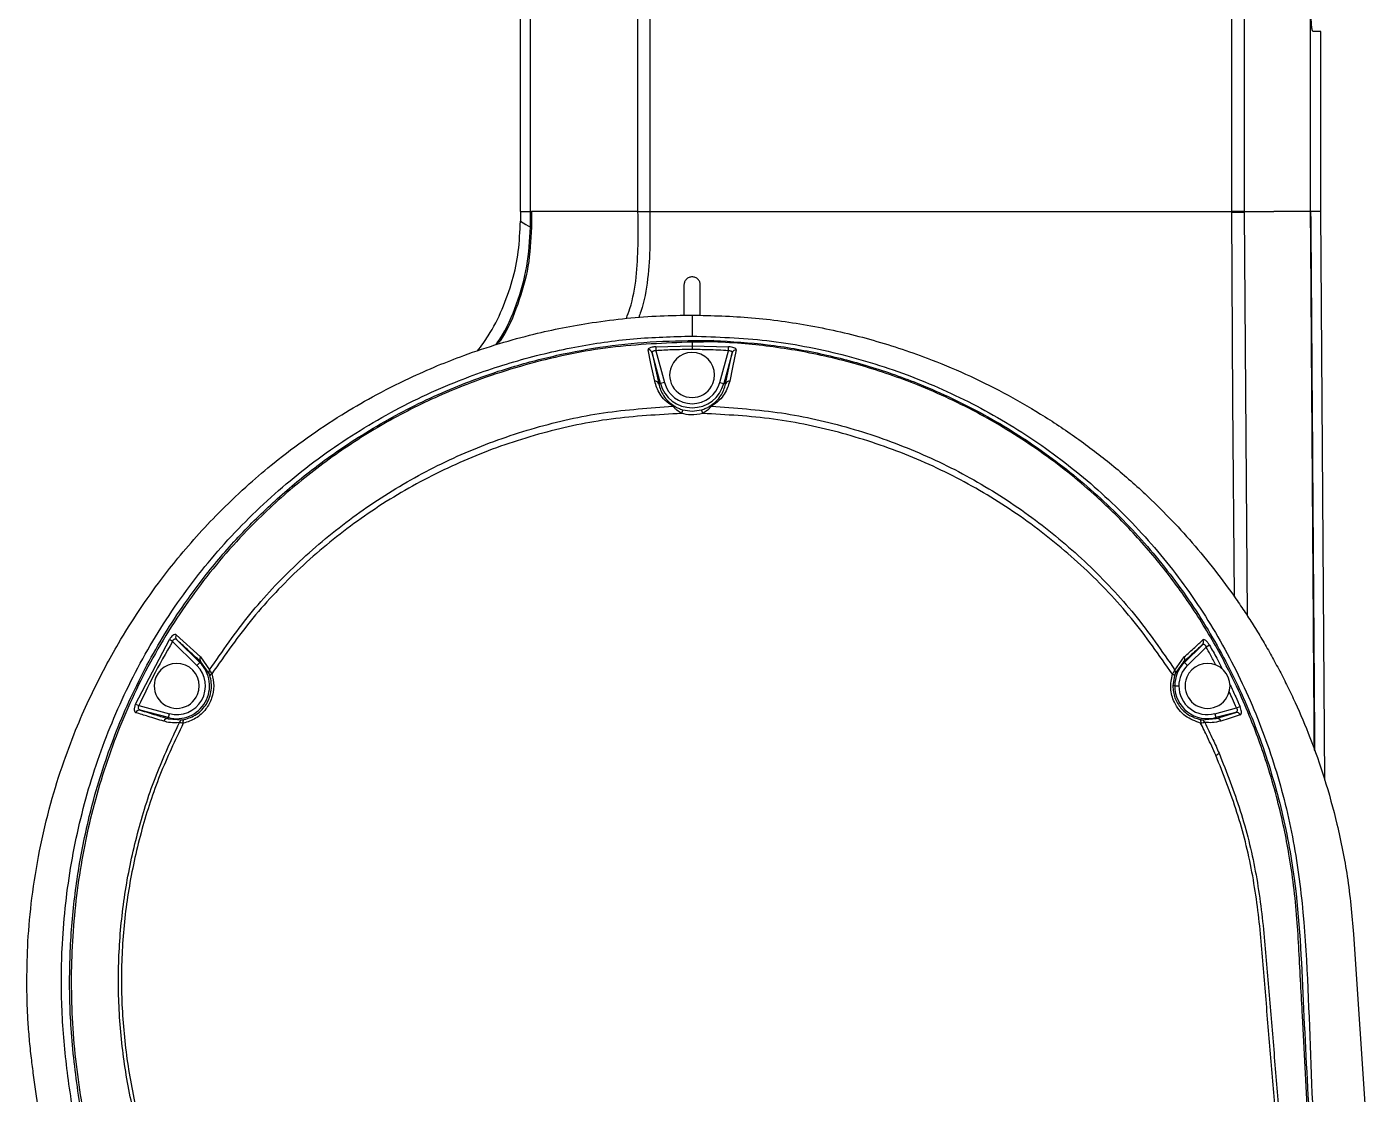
# Model space of a CAD drawing. Header units: millimetres. Extents: x -13464 to 9471, y -517 to 17126.
# Drawn here: x 6708 to 6872.1, y 838.1 to 968.6 of the extents above; entities that cross this region are included whole.
import ezdxf

# ---------------------------------------------------------------- set-up
doc = ezdxf.new("R2010")
doc.units = ezdxf.units.MM

msp = doc.modelspace()

# ---------------------------------------------------------------- linework, layer by layer
at = {"color": 7, "linetype": 'Continuous', "lineweight": 25}
for p, q in [((6768.34, 946.05), (6768.34, 1044.05)), ((6769.58, 946.05), (6769.58, 1044.05)), ((6784.15, 1044.05), (6784.15, 946.05)), ((6855.3, 946.05), (6855.3, 1044.05)), ((6856.83, 1044.05), (6856.83, 946.05)), ((6864.94, 946.04), (6864.94, 970.37)), ((6866.18, 968.05), (6865.23, 968.05)), ((6866.18, 946.05), (6866.18, 968.05)), ((6768.34, 946.05), (6769.58, 946.05)), ((6768.34, 946.05), (6768.34, 944.86)), ((6769.68, 946.05), (6769.7, 946.05)), ((6769.7, 946.05), (6769.69, 944.62)), ((6783.4, 946.05), (6784.15, 946.05)), ((6784.15, 946.05), (6855.3, 946.05)), ((6855.3, 945.9), (6855.3, 946.05)), ((6856.83, 946.05), (6855.3, 946.05)), ((6856.83, 945.91), (6857.19, 896.64)), ((6866.18, 946.05), (6864.94, 946.05)), ((6866.67, 876.51), (6866.18, 946.05)), ((6788.34, 937.05), (6788.34, 933.35)), ((6790.34, 933.33), (6790.34, 937.05)), ((6789.34, 933.37), (6789.34, 930.81)), ((6785.47, 925.01), (6784.46, 928.77)), ((6784.89, 929.5), (6789.34, 929.63)), ((6784.89, 929.5), (6784.91, 929.02)), ((6784.91, 929.02), (6785.96, 925.14)), ((6789.34, 930.07), (6789.34, 929.63)), ((6789.34, 929.63), (6793.8, 929.5)), ((6791.99, 930.28), (6791.99, 930.1)), ((6791.99, 930.1), (6791.99, 930.1)), ((6792.73, 925.14), (6793.77, 929.02)), ((6794.22, 928.77), (6793.22, 925.01)), ((6793.77, 929.02), (6793.8, 929.5)), ((6785.27, 924.95), (6785.47, 925.01)), ((6785.96, 925.14), (6785.47, 925.01)), ((6792.73, 925.14), (6793.22, 925.01)), ((6793.42, 924.95), (6793.22, 925.01)), ((6726.29, 894.3), (6729.23, 891.58)), ((6721.31, 885.82), (6725.44, 893.73)), ((6725.84, 893.49), (6725.44, 893.73)), ((6728.81, 890.54), (6725.84, 893.49)), ((6726.33, 893.71), (6729.17, 890.89)), ((6849.52, 890.89), (6851.73, 893.08)), ((6852.16, 892.8), (6849.88, 890.54)), ((6852.57, 893.04), (6852.16, 892.8)), ((6729.28, 891), (6729.17, 890.89)), ((6729.23, 891.58), (6730.34, 889.99)), ((6730.28, 889.6), (6729.28, 891)), ((6848.35, 889.98), (6849.48, 891.58)), ((6849.42, 890.99), (6848.4, 889.58)), ((6849.42, 890.99), (6849.52, 890.89)), ((6728.81, 890.54), (6729.17, 890.89)), ((6848.3, 889.3), (6848.11, 888.05)), ((6849.52, 890.89), (6849.88, 890.54)), ((6848.34, 888.05), (6848.11, 888.05)), ((6848.34, 888.05), (6848.84, 888.05)), ((6721.31, 885.82), (6721.72, 885.63)), ((6721.72, 885.63), (6725.45, 884.65)), ((6725.32, 884.17), (6721.89, 885.07)), ((6725.32, 884.17), (6725.45, 884.65)), ((6853.24, 884.65), (6855.88, 885.35)), ((6853.24, 884.65), (6853.37, 884.17)), ((6855.78, 884.8), (6853.37, 884.17)), ((6855.88, 885.35), (6856.31, 885.53)), ((6725.29, 884.04), (6725.32, 884.17)), ((6725.29, 884.04), (6727.01, 883.89)), ((6851.65, 883.9), (6853.39, 884.06)), ((6853.39, 884.06), (6853.37, 884.17)), ((6870.19, 857.7), (6872.1, 828.96)), ((6722.39, 744.06), (6708.81, 840.73))]:
    msp.add_line(p, q, dxfattribs=at)
at = {"color": 7, "linetype": 'Continuous', "lineweight": 25, "flags": 128}
for points in [[(6855.62, 898.93), (6855.45, 922.89), (6855.3, 945.9)], [(6856.83, 946.05), (6856.83, 945.97), (6856.83, 945.91)], [(6768.34, 944.86), (6769.03, 944.44), (6769.57, 944.11)], [(6784.76, 925.3), (6784.3, 927.44), (6783.95, 929.12)], [(6784.46, 928.77), (6784.92, 926.63), (6785.27, 924.95)], [(6789.34, 929.63), (6789.34, 929.6), (6789.34, 929.56), (6789.34, 929.51), (6789.34, 929.45), (6789.34, 929.38), (6789.34, 929.31), (6789.34, 929.23), (6789.34, 929.16)], [(6793.42, 924.95), (6793.87, 927.09), (6794.22, 928.77)], [(6794.74, 929.12), (6794.29, 926.98), (6793.93, 925.3)], [(6853.39, 884.06), (6854.73, 884.48), (6855.78, 884.8)], [(6856.34, 884.5), (6855, 884.08), (6853.95, 883.75)], [(6727.14, 883.48), (6727.13, 883.56), (6727.13, 883.64), (6727.14, 883.72), (6727.15, 883.78), (6727.17, 883.84), (6727.2, 883.89), (6727.23, 883.92), (6727.26, 883.93)], [(6851.38, 883.95), (6851.41, 883.93), (6851.44, 883.9), (6851.47, 883.85), (6851.49, 883.79), (6851.5, 883.73), (6851.51, 883.65), (6851.51, 883.57), (6851.5, 883.49)]]:
    msp.add_lwpolyline(points, dxfattribs=at)
at = {"color": 7, "linetype": 'Continuous', "lineweight": 25}
for centre, radius, start, end in [((6769.69, 944.91), 0.291, 244.7798, 270.2172), ((6769.69, 944.45), 0.359, 250.2206, 270.3742), ((6784, 928.64), 0.486, 16.4975, 96.0697), ((6789.34, 926.05), 2.75, 337.4773, 157.4773), ((6794.69, 928.63), 0.486, 83.8504, 163.502), ((6789.34, 926.05), 2.75, 157.4773, 337.4773), ((6784.8, 924.82), 0.486, 16.4887, 95.7695), ((6789.34, 926.05), 4.01, 195, 345), ((6789.34, 926.05), 3.51, 195, 345), ((6793.89, 924.82), 0.486, 84.1974, 163.5117), ((6787.08, 921.83), 0.391, 62.6999, 101.2173), ((6791.61, 921.83), 0.391, 78.7897, 117.3045), ((6794.25, 919.78), 6.39, 161.5581, 165.8501), ((6784.44, 919.78), 6.38, 14.1527, 18.4456), ((6726.68, 894.03), 0.473, 144.7311, 222.8079), ((6851.38, 893.41), 0.479, 316.5966, 33.3045), ((6729.62, 891.32), 0.47, 146.6122, 222.7772), ((6849.08, 891.32), 0.478, 316.5869, 32.4206), ((6726.34, 888.05), 2.75, 337.4773, 157.4773), ((6726.34, 888.05), 4.01, 255.2551, 45.2551), ((6726.34, 888.05), 3.51, 255.2551, 45.2551), ((6730.68, 889.74), 0.421, 142.8957, 199.4779), ((6730.71, 889.14), 0.386, 101.908, 150.0746), ((6847.97, 889.1), 0.389, 30.8638, 78.5311), ((6852.34, 888.05), 4.01, 134.7449, 180), ((6847.99, 889.73), 0.441, 340.1801, 35.1302), ((6852.34, 888.05), 3.51, 134.7449, 180), ((6852.34, 888.05), 2.75, 337.4773, 157.4773), ((6726.34, 888.05), 2.75, 157.4773, 337.4773), ((6852.34, 888.05), 4.01, 180, 284.7449), ((6852.34, 888.05), 3.51, 180, 284.7449), ((6852.34, 888.05), 2.75, 157.4773, 337.4773), ((6721.8, 884.61), 0.475, 78.2682, 160.2032), ((6855.88, 884.33), 0.483, 20.2225, 102.6066), ((6725.2, 883.58), 0.475, 78.3915, 161.2486), ((6727.1, 883.46), 0.441, 101.4966, 166.0103), ((6851.56, 883.45), 0.456, 17.2778, 78.8986), ((6853.5, 883.59), 0.483, 20.1723, 102.6042), ((6852.55, 881.21), 1.84, 295.9262, 310.8173)]:
    msp.add_arc(centre, radius, start, end, dxfattribs=at)
for points, knots in [([(6782.72, 946.05), (6782.72, 946.09), (6782.72, 946.44), (6782.72, 947.63), (6782.72, 951.89), (6782.72, 967.87), (6782.72, 999.35), (6782.73, 1027.71), (6782.74, 1044.05)], [0, 0, 0, 0, 0.001312, 0.010789, 0.036352, 0.131803, 0.5, 1, 1, 1, 1]), ([(6865.23, 968.05), (6865.2, 968.08), (6865.15, 968.16), (6865.05, 968.82), (6864.98, 969.78), (6864.94, 970.37)], [0, 0, 0, 0, 0.279086, 0.560741, 1, 1, 1, 1]), ([(6769.57, 944.65), (6769.57, 944.91), (6769.57, 945.38), (6769.57, 945.84), (6769.57, 946.05)], [0, 0, 0, 0, 0.56, 1, 1, 1, 1]), ([(6769.58, 946.05), (6769.6, 946.05), (6769.63, 946.05), (6769.67, 946.05), (6769.68, 946.05)], [0, 0, 0, 0, 0.5600767, 1, 1, 1, 1]), ([(6782.72, 946.05), (6781.51, 946.05), (6779.08, 946.05), (6775.84, 946.05), (6772.64, 946.05), (6770.68, 946.05), (6769.7, 946.05)], [0, 0, 0, 0, 0.249779, 0.499761, 0.749919, 1, 1, 1, 1]), ([(6781.3, 932.97), (6781.45, 933.37), (6782.05, 934.99), (6782.59, 938.01), (6782.76, 941.99), (6782.73, 944.67), (6782.72, 946.05)], [0, 0, 0, 0, 0.096794, 0.391337, 0.68879, 1, 1, 1, 1]), ([(6782.72, 946.05), (6782.82, 946.05), (6783.02, 946.05), (6783.28, 946.05), (6783.4, 946.05)], [0, 0, 0, 0, 0.495038, 1, 1, 1, 1]), ([(6784.15, 946.05), (6784.17, 944.67), (6784.23, 941.92), (6783.97, 937.81), (6783.45, 934.84), (6782.9, 933.32), (6782.81, 933.08)], [0, 0, 0, 0, 0.3152021, 0.6300187, 0.9419364, 1, 1, 1, 1]), ([(6856.83, 945.91), (6856.73, 945.91), (6856.53, 945.91), (6856.15, 945.9), (6855.73, 945.9), (6855.44, 945.9), (6855.3, 945.9)], [0, 0, 0, 0, 0.246972, 0.499987, 0.753009, 1, 1, 1, 1]), ([(6857.04, 946.05), (6857, 946.02), (6856.93, 945.99), (6856.86, 945.93), (6856.83, 945.91)], [0, 0, 0, 0, 0.555852, 1, 1, 1, 1]), ([(6857.04, 946.05), (6857.18, 946.05), (6857.44, 946.05), (6857.69, 946.05), (6857.81, 946.05)], [0, 0, 0, 0, 0.500561, 1, 1, 1, 1]), ([(6857.81, 946.05), (6858.06, 946.05), (6858.54, 946.05), (6858.98, 946.05), (6859.19, 946.05)], [0, 0, 0, 0, 0.499928, 1, 1, 1, 1]), ([(6859.19, 946.05), (6859.41, 946.05), (6859.84, 946.05), (6860.24, 946.05), (6860.44, 946.05)], [0, 0, 0, 0, 0.499538, 1, 1, 1, 1]), ([(6864.94, 946.04), (6864.69, 946.04), (6864.19, 946.04), (6862.76, 946.04), (6861.36, 946.04), (6860.44, 946.05)], [0, 0, 0, 0, 0.249931, 0.499948, 1, 1, 1, 1]), ([(6865.4, 880.17), (6865.4, 880.35), (6865.39, 882.15), (6865.36, 885.8), (6865.33, 889.78), (6865.31, 892.67), (6865.3, 894.26), (6865.29, 895.9), (6865.28, 897.57), (6865.27, 899.29), (6865.24, 903.04), (6865.2, 908.63), (6865.15, 915.85), (6865.1, 922.52), (6865.06, 928.3), (6865.03, 932.75), (6865.01, 936.02), (6864.99, 938.44), (6864.98, 940.54), (6864.96, 942.29), (6864.95, 943.74), (6864.94, 944.87), (6864.94, 945.55), (6864.94, 945.9), (6864.94, 946.01), (6864.94, 946.04)], [0, 0, 0, 0, 0.007962, 0.08222, 0.16598, 0.189487, 0.213646, 0.238457, 0.26392, 0.290034, 0.316801, 0.434676, 0.54427, 0.645582, 0.738616, 0.807384, 0.848292, 0.887577, 0.917851, 0.9439, 0.967078, 0.984155, 0.995124, 0.998322, 1, 1, 1, 1]), ([(6864.94, 946.04), (6864.95, 945.52), (6864.96, 944.19), (6864.98, 941.78), (6865.01, 938.55), (6865.03, 935.31), (6865.06, 931.3), (6865.09, 926.66), (6865.15, 919.14), (6865.19, 913.1), (6865.22, 908.68), (6865.23, 907.59), (6865.24, 906.5), (6865.25, 905.41), (6865.25, 904.32), (6865.26, 903.23), (6865.27, 902.14), (6865.3, 898.1), (6865.35, 891.53), (6865.4, 884.55), (6865.42, 880.87), (6865.43, 880.1)], [0, 0, 0, 0, 0.024076, 0.060666, 0.109838, 0.17115, 0.207931, 0.292018, 0.382166, 0.55027, 0.566783, 0.583298, 0.599813, 0.616328, 0.632845, 0.649362, 0.665879, 0.682397, 0.832966, 0.964878, 1, 1, 1, 1]), ([(6763.12, 928.99), (6763.56, 929.6), (6764.74, 931.19), (6766.18, 934.08), (6767.42, 937.53), (6768.2, 941.16), (6768.29, 943.61), (6768.34, 944.86)], [0, 0, 0, 0, 0.133016, 0.348886, 0.56685, 0.779726, 1, 1, 1, 1]), ([(6765.33, 929.73), (6765.5, 929.97), (6766.61, 931.48), (6767.96, 934.73), (6769.32, 939.33), (6769.48, 942.52), (6769.57, 944.11)], [0, 0, 0, 0, 0.056951, 0.370747, 0.685627, 1, 1, 1, 1]), ([(6769.69, 944.09), (6769.61, 942.49), (6769.46, 939.29), (6768.1, 934.67), (6766.77, 931.47), (6765.7, 929.99), (6765.56, 929.81)], [0, 0, 0, 0, 0.3177769, 0.6365567, 0.9548439, 1, 1, 1, 1]), ([(6769.57, 944.11), (6769.57, 944.21), (6769.57, 944.39), (6769.57, 944.57), (6769.57, 944.65)], [0, 0, 0, 0, 0.559998, 1, 1, 1, 1]), ([(6769.69, 944.62), (6769.69, 944.52), (6769.69, 944.35), (6769.69, 944.17), (6769.69, 944.09)], [0, 0, 0, 0, 0.560004, 1, 1, 1, 1]), ([(6708.02, 852.05), (6708.05, 853.63), (6708.1, 856.99), (6708.61, 862.29), (6709.51, 867.94), (6710.83, 873.51), (6712.42, 878.59), (6714.08, 882.96), (6715.79, 886.82), (6717.48, 890.17), (6719.44, 893.67), (6721.69, 897.26), (6724.15, 900.72), (6726.62, 903.85), (6729.06, 906.69), (6731.96, 909.73), (6735.02, 912.62), (6738.51, 915.58), (6742.26, 918.42), (6746.28, 921.09), (6750.44, 923.52), (6754.37, 925.51), (6758.12, 927.17), (6761.78, 928.6), (6765.7, 929.9), (6769.74, 931.01), (6773.52, 931.84), (6777.31, 932.51), (6781.29, 933.01), (6785.38, 933.32), (6788.05, 933.35), (6789.34, 933.37)], [0, 0, 0, 0, 0.037265, 0.078916, 0.124953, 0.171505, 0.213163, 0.249926, 0.281142, 0.312359, 0.338009, 0.375244, 0.412024, 0.437632, 0.468777, 0.499921, 0.536292, 0.567622, 0.607191, 0.646759, 0.680803, 0.720458, 0.75007, 0.776985, 0.812916, 0.847007, 0.875172, 0.903867, 0.937333, 0.969478, 1, 1, 1, 1]), ([(6789.34, 933.37), (6791.77, 933.31), (6796.64, 933.18), (6803.9, 932.16), (6811.08, 930.52), (6817.38, 928.45), (6822.81, 926.2), (6827.44, 923.92), (6831.98, 921.31), (6836.4, 918.38), (6840.67, 915.12), (6845.47, 910.93), (6850.67, 905.53), (6854.57, 900.53), (6856.96, 897.01), (6858.06, 895.29), (6859.14, 893.53), (6860.17, 891.71), (6861.17, 889.86), (6862.14, 887.96), (6863.41, 885.27), (6864.97, 881.57), (6866.72, 876.61), (6868.28, 870.95), (6869.56, 864.57), (6869.98, 860.06), (6870.19, 857.7)], [0, 0, 0, 0, 0.0595385, 0.1194192, 0.1796456, 0.2402212, 0.281885, 0.3241421, 0.3669933, 0.4104392, 0.4544806, 0.4991179, 0.5669839, 0.6385498, 0.6551319, 0.6719005, 0.6888557, 0.7059975, 0.7233256, 0.7408402, 0.7585412, 0.7966536, 0.8398601, 0.8881565, 0.9415382, 1, 1, 1, 1]), ([(6730.06, 738.75), (6729.96, 741.22), (6729.77, 746.16), (6728.59, 753.39), (6727.28, 760.73), (6726.02, 768.12), (6724.27, 778.58), (6722.85, 787.3), (6721.74, 794.37), (6721.31, 797.12), (6720.87, 799.96), (6720.47, 802.56), (6720.13, 804.8), (6719.77, 806.89), (6719.34, 809.14), (6718.86, 811.44), (6718.33, 813.72), (6717.76, 815.99), (6717.22, 818.27), (6716.39, 821.88), (6715.32, 826.85), (6714.06, 833.6), (6712.89, 840.77), (6712.2, 848.37), (6712.23, 856.73), (6713.18, 865.81), (6715.37, 875.47), (6718.73, 884.8), (6723.23, 893.61), (6728.84, 901.79), (6735.47, 909.15), (6742.99, 915.6), (6751.3, 921.04), (6759.57, 925.02), (6767.53, 927.79), (6774.85, 929.54), (6782.14, 930.61), (6786.95, 930.74), (6789.34, 930.81)], [0, 0, 0, 0, 0.031211, 0.062511, 0.092378, 0.125381, 0.157311, 0.226341, 0.237037, 0.247692, 0.261557, 0.273352, 0.280911, 0.2902, 0.30009, 0.309881, 0.319898, 0.329603, 0.3395, 0.34943, 0.376516, 0.403688, 0.436118, 0.468373, 0.499903, 0.541687, 0.583434, 0.624773, 0.666569, 0.708173, 0.749659, 0.791361, 0.833084, 0.874778, 0.907003, 0.939315, 0.969728, 1, 1, 1, 1]), ([(6789.34, 930.81), (6792.39, 930.7), (6798.56, 930.48), (6807.76, 928.7), (6816.72, 925.85), (6825.23, 921.88), (6833.14, 916.91), (6840.35, 910.97), (6846.75, 904.19), (6852.25, 896.64), (6856.75, 888.46), (6860.22, 879.79), (6862.67, 870.78), (6864.46, 858.45), (6864.82, 842.89), (6865.81, 824.29), (6866.53, 805.93), (6867.19, 787.58), (6867.76, 768.96), (6868.08, 756.29), (6868.24, 749.83)], [0, 0, 0, 0, 0.0408848, 0.0826816, 0.1252499, 0.1667503, 0.208404, 0.2501737, 0.2916965, 0.333263, 0.375114, 0.4166323, 0.4583049, 0.5001477, 0.5833843, 0.6669249, 0.7500584, 0.8299835, 0.9132968, 1, 1, 1, 1]), ([(6732.32, 739.46), (6732.23, 741.07), (6731.95, 745.91), (6730.54, 753.89), (6728.03, 766.56), (6725.28, 782.47), (6722.82, 798.41), (6720.5, 811.12), (6717.9, 820.45), (6715.8, 829.41), (6714.26, 837.99), (6713.34, 845.82), (6713.16, 853.34), (6713.58, 860.43), (6714.56, 867.4), (6716.24, 874.81), (6718.84, 882.62), (6722.55, 890.64), (6726.74, 897.51), (6731.14, 903.27), (6735.43, 907.99), (6740.07, 912.29), (6745.57, 916.59), (6752.09, 920.73), (6759.67, 924.43), (6766.88, 927.01), (6773.54, 928.69), (6779.59, 929.74), (6785.75, 930.25), (6789.91, 930.27), (6791.99, 930.29)], [0, 0, 0, 0, 0.020301, 0.060961, 0.101666, 0.182834, 0.264002, 0.304616, 0.345211, 0.385788, 0.420347, 0.45488, 0.484869, 0.51486, 0.5441, 0.573338, 0.610308, 0.647393, 0.68435, 0.711343, 0.738335, 0.764568, 0.790801, 0.826076, 0.861464, 0.896743, 0.922238, 0.947734, 0.973857, 1, 1, 1, 1]), ([(6789.34, 930.07), (6786.01, 929.94), (6779.34, 929.68), (6769.49, 927.63), (6760.79, 924.69), (6753.24, 921.1), (6746.82, 917.2), (6740.81, 912.68), (6734.66, 907.02), (6728.68, 900.03), (6723.24, 891.6), (6718.95, 882.52), (6715.87, 872.96), (6713.98, 863.1), (6713.26, 853.07), (6713.71, 843.02), (6715.31, 833.07), (6717.32, 823.19), (6720.04, 813.46), (6722.19, 803.58), (6724.78, 785.72), (6727.81, 769.09), (6730.64, 753.59), (6731.89, 747.03), (6732.6, 740.36), (6732.42, 735.9), (6732.33, 733.67)], [0, 0, 0, 0, 0.041494, 0.082832, 0.124511, 0.155509, 0.186529, 0.217764, 0.248929, 0.290219, 0.331852, 0.37326, 0.41473, 0.456411, 0.497813, 0.539489, 0.581225, 0.622974, 0.664831, 0.706735, 0.748604, 0.889255, 0.916889, 0.944541, 0.972297, 1, 1, 1, 1]), ([(6784.89, 929.5), (6784.74, 929.48), (6784.44, 929.45), (6784.13, 929.34), (6783.96, 929.23), (6783.95, 929.15), (6783.95, 929.12)], [0, 0, 0, 0, 0.280105, 0.559166, 0.779453, 1, 1, 1, 1]), ([(6784.46, 928.77), (6784.46, 928.81), (6784.46, 928.87), (6784.51, 928.94), (6784.56, 928.98), (6784.63, 929.01), (6784.72, 929.03), (6784.81, 929.03), (6784.88, 929.03), (6784.91, 929.02)], [0, 0, 0, 0, 0.263906, 0.393078, 0.513071, 0.633958, 0.753405, 0.873158, 1, 1, 1, 1]), ([(6789.34, 929.16), (6788.52, 929.15), (6787.04, 929.14), (6785.56, 929.06), (6784.91, 929.02)], [0, 0, 0, 0, 0.559987, 1, 1, 1, 1]), ([(6791.99, 930.1), (6791.57, 930.09), (6790.7, 930.08), (6789.81, 930.07), (6789.34, 930.07)], [0, 0, 0, 0, 0.469725, 1, 1, 1, 1]), ([(6793.77, 929.02), (6792.95, 929.06), (6791.47, 929.14), (6790, 929.15), (6789.34, 929.16)], [0, 0, 0, 0, 0.559986, 1, 1, 1, 1]), ([(6791.99, 930.28), (6794.18, 930.14), (6798.55, 929.87), (6805.05, 928.74), (6811.43, 927.07), (6818.33, 924.58), (6825.6, 921.07), (6833.01, 916.32), (6839.78, 910.72), (6845.84, 904.36), (6851.09, 897.3), (6855.45, 889.67), (6858.91, 881.6), (6861.45, 873.18), (6863.48, 862.48), (6864, 849.38), (6864.82, 834.39), (6865.49, 819.38), (6866.09, 804.5), (6866.6, 789.51), (6867.04, 774.5), (6867.27, 764.49), (6867.38, 759.48)], [0, 0, 0, 0, 0.031265, 0.062445, 0.09377, 0.125244, 0.166817, 0.208551, 0.250402, 0.291874, 0.333513, 0.375399, 0.416917, 0.458494, 0.500478, 0.571825, 0.644945, 0.714657, 0.785918, 0.857248, 0.928557, 1, 1, 1, 1]), ([(6867.08, 764.75), (6866.97, 769.48), (6866.74, 779.05), (6866.3, 793.37), (6865.78, 807.81), (6865.29, 819.52), (6864.89, 828.65), (6864.58, 835.05), (6864.28, 841.43), (6864, 846.92), (6863.73, 851.68), (6863.51, 855.64), (6863.3, 859.65), (6862.9, 863.57), (6862.36, 867.25), (6861.69, 870.73), (6860.88, 874.19), (6859.9, 877.66), (6858.8, 880.97), (6857.57, 884.2), (6856.05, 887.71), (6853.83, 892.18), (6850.9, 897.1), (6847.17, 902.3), (6843.08, 907.06), (6838.02, 912.01), (6831.92, 916.87), (6824.68, 921.36), (6818.41, 924.3), (6813.49, 926.13), (6810.02, 927.23), (6806.46, 928.17), (6802.87, 928.93), (6799.31, 929.49), (6795.7, 929.9), (6793.27, 930.03), (6791.99, 930.1)], [0, 0, 0, 0, 0.069316, 0.140087, 0.209826, 0.280829, 0.311578, 0.343758, 0.374494, 0.40517, 0.424191, 0.444297, 0.463219, 0.483037, 0.501941, 0.517652, 0.534978, 0.553894, 0.570487, 0.585908, 0.604526, 0.626424, 0.658949, 0.688298, 0.719957, 0.750723, 0.791812, 0.83388, 0.875225, 0.89294, 0.910694, 0.928455, 0.946788, 0.964423, 0.981179, 1, 1, 1, 1]), ([(6793.77, 929.02), (6793.81, 929.02), (6793.88, 929.03), (6793.97, 929.02), (6794.06, 929), (6794.13, 928.97), (6794.18, 928.93), (6794.23, 928.87), (6794.23, 928.81), (6794.22, 928.77)], [0, 0, 0, 0, 0.1268189, 0.2465708, 0.3660083, 0.4868679, 0.6069562, 0.7361686, 1, 1, 1, 1]), ([(6794.74, 929.12), (6794.74, 929.16), (6794.72, 929.25), (6794.47, 929.38), (6794.15, 929.46), (6793.92, 929.48), (6793.8, 929.5)], [0, 0, 0, 0, 0.2801993, 0.5593425, 0.7794883, 1, 1, 1, 1]), ([(6787, 922.22), (6786.66, 922.46), (6785.97, 922.94), (6785.18, 923.96), (6784.93, 924.76), (6784.76, 925.3)], [0, 0, 0, 0, 0.250076, 0.499398, 1, 1, 1, 1]), ([(6785.27, 924.95), (6785.33, 924.71), (6785.45, 924.23), (6785.83, 923.53), (6786.33, 922.84), (6786.95, 922.4), (6787.25, 922.18)], [0, 0, 0, 0, 0.250369, 0.500717, 0.750099, 1, 1, 1, 1]), ([(6791.44, 922.18), (6791.74, 922.4), (6792.36, 922.84), (6792.87, 923.53), (6793.24, 924.24), (6793.36, 924.71), (6793.42, 924.95)], [0, 0, 0, 0, 0.2513791, 0.5007799, 0.7500024, 1, 1, 1, 1]), ([(6793.93, 925.3), (6793.76, 924.77), (6793.51, 923.97), (6792.72, 922.94), (6792.04, 922.46), (6791.69, 922.22)], [0, 0, 0, 0, 0.498814, 0.748162, 1, 1, 1, 1]), ([(6730.34, 889.99), (6731.93, 892.29), (6735.11, 896.89), (6740.88, 903.03), (6747.32, 908.46), (6754.4, 913.12), (6762.04, 916.91), (6770.11, 919.74), (6778.47, 921.64), (6784.15, 922.02), (6787, 922.22)], [0, 0, 0, 0, 0.12484, 0.249504, 0.375169, 0.500006, 0.625168, 0.750793, 0.87513, 1, 1, 1, 1]), ([(6788.06, 921.34), (6787.86, 921.47), (6787.54, 921.68), (6787.24, 921.96), (6787.08, 922.13), (6787.03, 922.19), (6787, 922.22)], [0, 0, 0, 0, 0.440491, 0.693697, 0.837732, 1, 1, 1, 1]), ([(6787.25, 922.18), (6787.28, 922.17), (6787.32, 922.14), (6787.46, 922.07), (6787.74, 921.94), (6788.01, 921.86), (6788.2, 921.8)], [0, 0, 0, 0, 0.114574, 0.245001, 0.492575, 1, 1, 1, 1]), ([(6790.49, 921.8), (6790.68, 921.86), (6790.95, 921.94), (6791.23, 922.07), (6791.37, 922.14), (6791.41, 922.17), (6791.44, 922.18)], [0, 0, 0, 0, 0.50531, 0.752262, 0.880776, 1, 1, 1, 1]), ([(6791.69, 922.22), (6791.66, 922.19), (6791.61, 922.13), (6791.45, 921.96), (6791.15, 921.68), (6790.83, 921.47), (6790.63, 921.34)], [0, 0, 0, 0, 0.16227, 0.306305, 0.55951, 1, 1, 1, 1]), ([(6791.69, 922.22), (6794.56, 922.02), (6800.28, 921.63), (6808.65, 919.71), (6816.71, 916.88), (6824.32, 913.1), (6831.38, 908.45), (6837.81, 903.02), (6843.57, 896.89), (6846.76, 892.29), (6848.35, 889.98)], [0, 0, 0, 0, 0.125651, 0.251082, 0.375338, 0.5003, 0.625545, 0.74985, 0.874976, 1, 1, 1, 1]), ([(6788.06, 921.34), (6785.19, 921.19), (6779.45, 920.88), (6771, 919.09), (6762.84, 916.35), (6755.08, 912.63), (6747.88, 908.01), (6741.34, 902.59), (6735.47, 896.45), (6732.25, 891.83), (6730.63, 889.52)], [0, 0, 0, 0, 0.124911, 0.249022, 0.37438, 0.499672, 0.624558, 0.750283, 0.87501, 1, 1, 1, 1]), ([(6790.63, 921.34), (6790.15, 921.25), (6789.29, 921.09), (6788.44, 921.26), (6788.06, 921.34)], [0, 0, 0, 0, 0.557919, 1, 1, 1, 1]), ([(6788.2, 921.8), (6788.58, 921.72), (6789.35, 921.57), (6790.11, 921.72), (6790.49, 921.8)], [0, 0, 0, 0, 0.499999, 1, 1, 1, 1]), ([(6848.04, 889.48), (6846.43, 891.8), (6843.2, 896.43), (6837.35, 902.57), (6830.82, 907.99), (6823.65, 912.61), (6815.92, 916.32), (6807.76, 919.06), (6799.3, 920.88), (6793.52, 921.19), (6790.63, 921.34)], [0, 0, 0, 0, 0.125116, 0.250285, 0.374667, 0.50004, 0.624973, 0.749118, 0.874476, 1, 1, 1, 1]), ([(6726.29, 894.3), (6726.24, 894.33), (6726.13, 894.38), (6725.88, 894.26), (6725.64, 894.02), (6725.51, 893.82), (6725.44, 893.73)], [0, 0, 0, 0, 0.280414, 0.559622, 0.779519, 1, 1, 1, 1]), ([(6725.84, 893.49), (6725.01, 892.06), (6723.52, 889.49), (6722.27, 886.81), (6721.72, 885.63)], [0, 0, 0, 0, 0.559972, 1, 1, 1, 1]), ([(6725.84, 893.49), (6725.85, 893.52), (6725.87, 893.59), (6725.93, 893.67), (6725.99, 893.73), (6726.06, 893.77), (6726.13, 893.79), (6726.23, 893.78), (6726.29, 893.74), (6726.33, 893.71)], [0, 0, 0, 0, 0.1246393, 0.2408355, 0.3561332, 0.4749156, 0.5941603, 0.7263102, 1, 1, 1, 1]), ([(6729.28, 891), (6728.72, 891.51), (6727.73, 892.42), (6726.76, 893.31), (6726.33, 893.71)], [0, 0, 0, 0, 0.559999, 1, 1, 1, 1]), ([(6851.73, 893.08), (6851.3, 892.69), (6850.53, 892), (6849.76, 891.3), (6849.42, 890.99)], [0, 0, 0, 0, 0.56, 1, 1, 1, 1]), ([(6849.48, 891.58), (6849.91, 891.97), (6850.68, 892.67), (6851.44, 893.36), (6851.78, 893.67)], [0, 0, 0, 0, 0.56, 1, 1, 1, 1]), ([(6851.73, 893.08), (6851.76, 893.1), (6851.82, 893.14), (6851.9, 893.14), (6851.97, 893.11), (6852.03, 893.06), (6852.08, 892.99), (6852.13, 892.9), (6852.15, 892.84), (6852.16, 892.8)], [0, 0, 0, 0, 0.2672251, 0.3958272, 0.5143414, 0.6329625, 0.7513556, 0.8706724, 1, 1, 1, 1]), ([(6852.57, 893.04), (6852.49, 893.16), (6852.33, 893.41), (6852.08, 893.64), (6851.89, 893.73), (6851.82, 893.69), (6851.78, 893.67)], [0, 0, 0, 0, 0.280157, 0.559092, 0.779348, 1, 1, 1, 1]), ([(6853.37, 890.6), (6853.15, 891.01), (6852.76, 891.75), (6852.34, 892.48), (6852.16, 892.8)], [0, 0, 0, 0, 0.559951, 1, 1, 1, 1]), ([(6852.57, 893.04), (6852.87, 892.5), (6853.41, 891.54), (6853.92, 890.56), (6854.14, 890.13)], [0, 0, 0, 0, 0.560024, 1, 1, 1, 1]), ([(6730.63, 889.52), (6730.75, 889.03), (6730.97, 888.05), (6730.68, 886.51), (6729.92, 885.1), (6728.69, 883.97), (6727.66, 883.64), (6727.14, 883.48)], [0, 0, 0, 0, 0.186524, 0.373067, 0.559719, 0.779504, 1, 1, 1, 1]), ([(6727.26, 883.93), (6727.78, 884.1), (6728.57, 884.36), (6729.44, 885.12), (6729.99, 885.82), (6730.38, 886.64), (6730.59, 887.53), (6730.6, 888.46), (6730.46, 889.04), (6730.38, 889.33)], [0, 0, 0, 0, 0.249667, 0.379161, 0.500205, 0.626445, 0.749973, 0.873075, 1, 1, 1, 1]), ([(6730.38, 889.33), (6730.37, 889.36), (6730.35, 889.42), (6730.33, 889.49), (6730.3, 889.55), (6730.29, 889.58), (6730.28, 889.6)], [0, 0, 0, 0, 0.251806, 0.501126, 0.753469, 1, 1, 1, 1]), ([(6730.34, 889.99), (6730.36, 889.96), (6730.39, 889.9), (6730.49, 889.75), (6730.58, 889.61), (6730.63, 889.52)], [0, 0, 0, 0, 0.263079, 0.517084, 1, 1, 1, 1]), ([(6851.5, 883.49), (6850.85, 883.72), (6849.56, 884.18), (6848.24, 885.84), (6847.7, 887.75), (6847.93, 888.9), (6848.04, 889.48)], [0, 0, 0, 0, 0.280193, 0.558926, 0.77905, 1, 1, 1, 1]), ([(6848.04, 889.48), (6848.08, 889.53), (6848.14, 889.63), (6848.23, 889.77), (6848.3, 889.89), (6848.33, 889.95), (6848.35, 889.98)], [0, 0, 0, 0, 0.234712, 0.480205, 0.736022, 1, 1, 1, 1]), ([(6848.4, 889.58), (6848.39, 889.56), (6848.38, 889.53), (6848.35, 889.44), (6848.32, 889.35), (6848.3, 889.3)], [0, 0, 0, 0, 0.281532, 0.56215, 1, 1, 1, 1]), ([(6848.11, 888.05), (6848.12, 887.8), (6848.14, 887.3), (6848.41, 886.34), (6849.04, 885.27), (6850.12, 884.35), (6850.96, 884.08), (6851.38, 883.95)], [0, 0, 0, 0, 0.125456, 0.251151, 0.500594, 0.749999, 1, 1, 1, 1]), ([(6855.09, 888.21), (6855.32, 887.72), (6855.74, 886.83), (6856.13, 885.93), (6856.31, 885.53)], [0, 0, 0, 0, 0.559955, 1, 1, 1, 1]), ([(6855.88, 885.35), (6855.72, 885.72), (6855.43, 886.37), (6855.13, 887.03), (6855, 887.31)], [0, 0, 0, 0, 0.560044, 1, 1, 1, 1]), ([(6721.31, 885.82), (6721.29, 885.76), (6721.23, 885.63), (6721.18, 885.44), (6721.15, 885.27), (6721.15, 885.06), (6721.2, 884.85), (6721.3, 884.8), (6721.35, 884.77)], [0, 0, 0, 0, 0.1257823, 0.2513409, 0.3772471, 0.5021576, 0.7509977, 1, 1, 1, 1]), ([(6724.75, 883.73), (6724.11, 883.92), (6722.97, 884.27), (6721.85, 884.62), (6721.35, 884.77)], [0, 0, 0, 0, 0.56, 1, 1, 1, 1]), ([(6721.89, 885.07), (6721.84, 885.09), (6721.74, 885.13), (6721.66, 885.25), (6721.64, 885.36), (6721.65, 885.45), (6721.67, 885.54), (6721.71, 885.6), (6721.72, 885.63)], [0, 0, 0, 0, 0.276997, 0.5329502, 0.6547934, 0.7685142, 0.8822345, 1, 1, 1, 1]), ([(6721.89, 885.07), (6722.52, 884.88), (6723.65, 884.54), (6724.79, 884.19), (6725.29, 884.04)], [0, 0, 0, 0, 0.56, 1, 1, 1, 1]), ([(6855.88, 885.35), (6855.89, 885.32), (6855.93, 885.26), (6855.96, 885.17), (6855.97, 885.08), (6855.96, 885), (6855.94, 884.93), (6855.88, 884.85), (6855.82, 884.82), (6855.78, 884.8)], [0, 0, 0, 0, 0.120574, 0.237348, 0.353774, 0.475942, 0.596659, 0.730142, 1, 1, 1, 1]), ([(6856.34, 884.5), (6856.38, 884.53), (6856.47, 884.59), (6856.49, 884.87), (6856.43, 885.2), (6856.35, 885.42), (6856.31, 885.53)], [0, 0, 0, 0, 0.2802157, 0.5595092, 0.779578, 1, 1, 1, 1]), ([(6738.58, 720.45), (6739.72, 721.69), (6741.99, 724.16), (6744.42, 728.79), (6745.88, 733.84), (6746.3, 739.18), (6745.38, 744.49), (6744.53, 749.81), (6743.65, 755.17), (6742.69, 761.11), (6741.63, 767.66), (6740.46, 774.8), (6739.3, 781.95), (6738.15, 789.1), (6736.93, 796.22), (6736.1, 802.43), (6734.36, 807.37), (6732.41, 811.1), (6729.99, 814.49), (6727.86, 818.15), (6725.51, 822.76), (6723.17, 828.42), (6721.13, 835.21), (6719.79, 842.2), (6719.15, 849.3), (6719.23, 856.43), (6720.03, 863.52), (6721.56, 870.46), (6723.71, 877.22), (6725.69, 881.45), (6726.67, 883.57)], [0, 0, 0, 0, 0.031328, 0.062434, 0.093536, 0.124619, 0.15579, 0.187378, 0.21897, 0.250563, 0.292685, 0.334807, 0.376929, 0.419056, 0.461192, 0.503036, 0.527793, 0.552177, 0.577093, 0.602233, 0.62731, 0.668941, 0.710277, 0.75175, 0.793336, 0.834541, 0.875862, 0.917506, 0.958764, 1, 1, 1, 1]), ([(6727.14, 883.48), (6726.14, 881.38), (6724.15, 877.2), (6721.98, 870.51), (6720.43, 863.62), (6719.6, 856.58), (6719.51, 849.5), (6720.14, 842.44), (6721.48, 835.5), (6723.5, 828.75), (6725.97, 822.81), (6728.63, 817.6), (6731.5, 813.2), (6734.33, 808.7), (6736.57, 802.55), (6737.55, 794.96), (6739.04, 786.38), (6740.43, 777.79), (6741.84, 769.2), (6743.02, 761.99), (6743.97, 756.16), (6744.7, 751.69), (6745.41, 747.22), (6746.2, 742.77), (6746.71, 738.25), (6746.23, 733.45), (6744.81, 728.58), (6742.33, 723.86), (6740.01, 721.33), (6738.84, 720.06)], [0, 0, 0, 0, 0.040857, 0.081738, 0.123011, 0.163968, 0.204803, 0.246014, 0.287127, 0.328095, 0.369364, 0.400446, 0.431644, 0.46276, 0.494176, 0.544752, 0.595284, 0.645804, 0.696317, 0.746827, 0.773134, 0.799439, 0.825741, 0.85204, 0.878354, 0.904775, 0.936451, 0.968121, 1, 1, 1, 1]), ([(6726.67, 883.57), (6726.29, 883.54), (6725.62, 883.5), (6725.01, 883.66), (6724.75, 883.73)], [0, 0, 0, 0, 0.559859, 1, 1, 1, 1]), ([(6727.14, 883.48), (6727.04, 883.49), (6726.85, 883.52), (6726.73, 883.55), (6726.67, 883.57)], [0, 0, 0, 0, 0.485314, 1, 1, 1, 1]), ([(6727.01, 883.89), (6727.04, 883.9), (6727.11, 883.9), (6727.21, 883.92), (6727.26, 883.93)], [0, 0, 0, 0, 0.4993811, 1, 1, 1, 1]), ([(6851.38, 883.95), (6851.44, 883.93), (6851.55, 883.91), (6851.62, 883.9), (6851.65, 883.9)], [0, 0, 0, 0, 0.5009765, 1, 1, 1, 1]), ([(6852, 883.58), (6851.97, 883.58), (6851.92, 883.56), (6851.76, 883.52), (6851.6, 883.5), (6851.5, 883.49)], [0, 0, 0, 0, 0.263921, 0.517486, 1, 1, 1, 1]), ([(6853.35, 879.56), (6853.02, 880.3), (6852.43, 881.63), (6851.78, 882.92), (6851.5, 883.49)], [0, 0, 0, 0, 0.56092, 1, 1, 1, 1]), ([(6853.95, 883.75), (6853.61, 883.67), (6852.99, 883.51), (6852.3, 883.56), (6852, 883.58)], [0, 0, 0, 0, 0.559894, 1, 1, 1, 1]), ([(6852, 883.58), (6852.34, 882.89), (6852.95, 881.65), (6853.51, 880.38), (6853.75, 879.82)], [0, 0, 0, 0, 0.559103, 1, 1, 1, 1]), ([(6862.01, 819.91), (6861.79, 822.43), (6861.36, 827.46), (6860.72, 835.02), (6860.09, 842.59), (6859.44, 850.17), (6858.88, 857.76), (6857.92, 865.3), (6856.1, 872.63), (6854.27, 877.25), (6853.35, 879.56)], [0, 0, 0, 0, 0.125354, 0.25068, 0.375982, 0.501293, 0.626635, 0.751983, 0.876229, 1, 1, 1, 1]), ([(6853.75, 879.82), (6854.67, 877.49), (6856.5, 872.82), (6858.33, 865.42), (6859.29, 857.84), (6859.85, 850.23), (6860.51, 842.66), (6861.14, 835.1), (6861.78, 827.55), (6862.2, 822.52), (6862.42, 820)], [0, 0, 0, 0, 0.1245614, 0.2496142, 0.3757341, 0.5006272, 0.6254603, 0.7502769, 0.8751222, 1, 1, 1, 1]), ([(6708.81, 840.73), (6708.72, 841.42), (6708.52, 842.91), (6708.3, 845.17), (6708.13, 847.5), (6708.04, 849.78), (6708.02, 851.29), (6708.02, 852.05)], [0, 0, 0, 0, 0.184845, 0.396734, 0.601381, 0.800688, 1, 1, 1, 1])]:
    msp.add_open_spline(points, degree=3, knots=knots, dxfattribs=at)
msp.add_open_spline([(6790.34, 937.05), (6790.33, 937.18), (6790.3, 937.44), (6790.07, 937.77), (6789.74, 937.99), (6789.34, 938.07), (6788.95, 937.99), (6788.62, 937.77), (6788.39, 937.44), (6788.36, 937.18), (6788.34, 937.05)], degree=3, dxfattribs=at)

doc.saveas('drawing.dxf')
